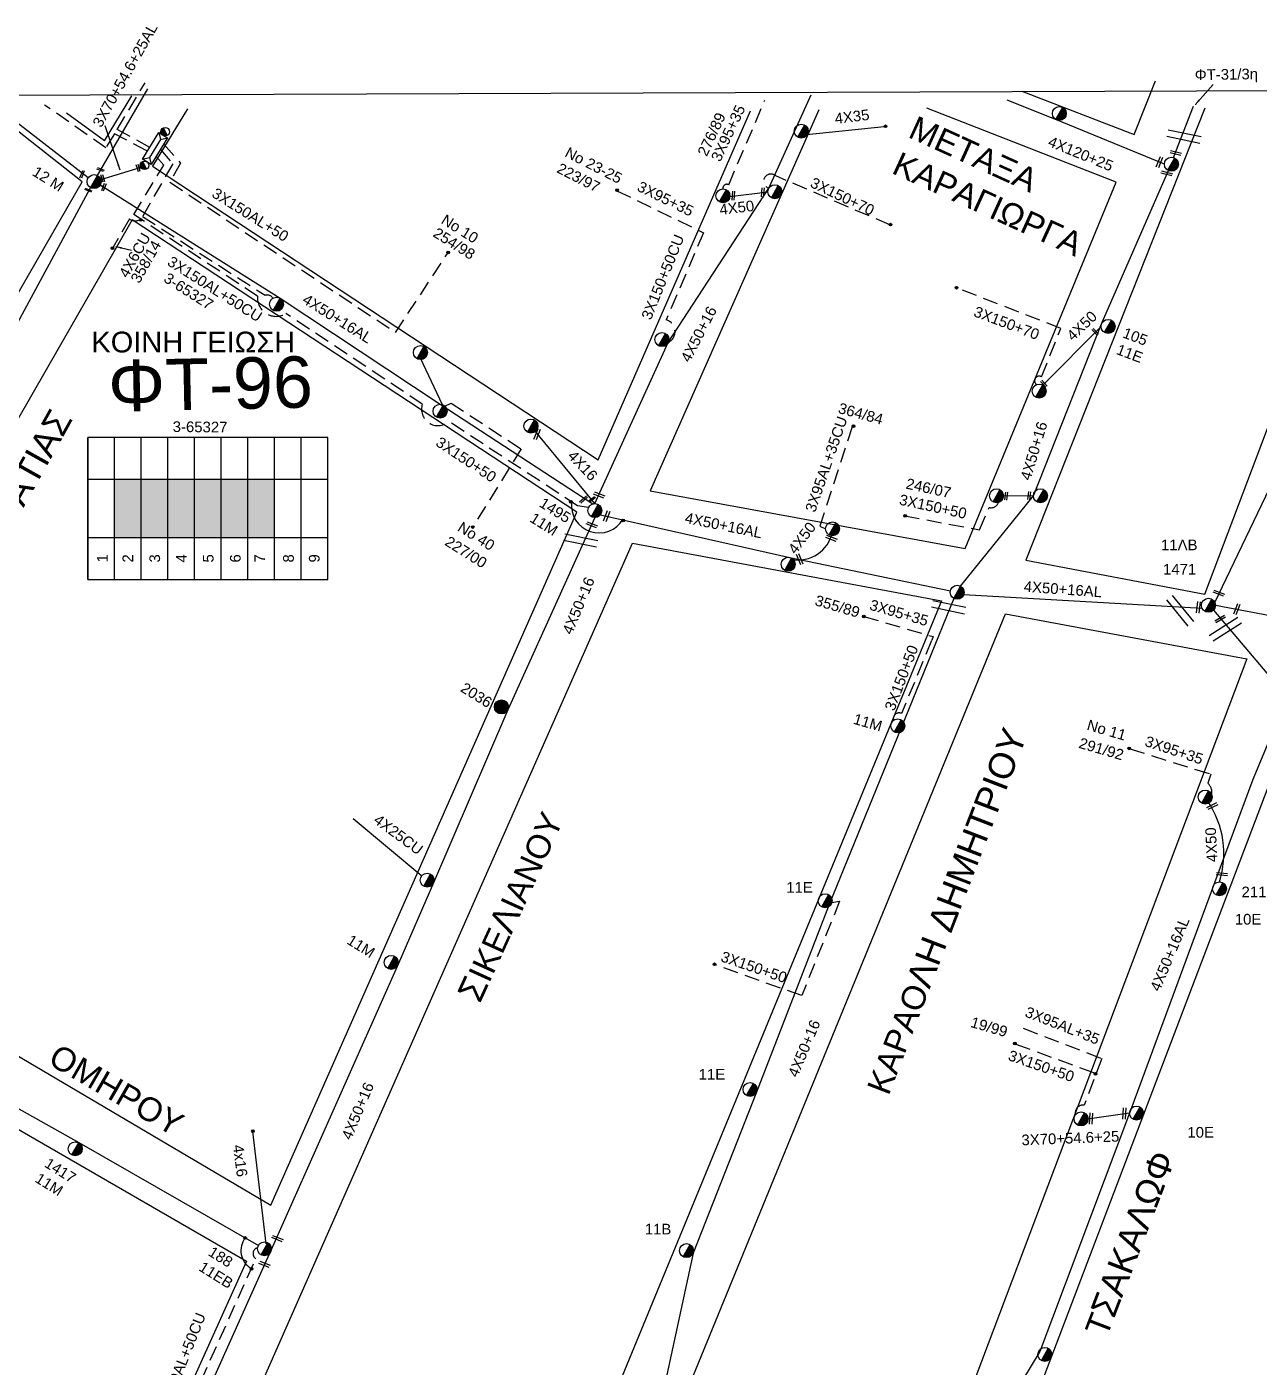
# Model space of a CAD drawing. Header units: millimetres. Extents: x 3156 to 5307, y 1191 to 2273.
# Drawn here: x 4188.8 to 4396.6, y 2029.9 to 2255.9 of the extents above; entities that cross this region are included whole.
import ezdxf
from ezdxf.enums import TextEntityAlignment as Align

# ---------------------------------------------------------------- set-up
doc = ezdxf.new("R2010")
doc.units = ezdxf.units.MM
doc.linetypes.add('DASHED', pattern=[19.05, 12.7, -6.35])
for name, color, linetype in [('Άγνωστα', 7, 'Continuous'), ('Ασφαλειοκιβώτια Χ.Τ 9 αναχωρήσεων', 7, 'Continuous'), ('Γυμνά εναέρια ΧΤ (3Φ)   4x35CU', 7, 'Continuous'), ('Γυμνά εναέρια ΧΤ (3Φ)   4x50AL', 7, 'Continuous'), ('Γυμνά εναέρια ΧΤ (3Φ)   4x50CU', 7, 'Continuous'), ('Γυμνά εναέρια ΧΤ και ΦΟΠ (3Φ)   4x50+16AL', 7, 'Continuous'), ('Εναέρια παροχή ΧΤ 4x16', 7, 'SYN_LINE'), ('Εναέρια παροχή ΧΤ 4x25', 7, 'SYN_LINE'), ('Επιγραφές - Σχήματα', 7, 'Continuous'), ('Καλώδια ΧΤ   3x150+50AL', 7, 'DASHED'), ('Καλώδια ΧΤ   3x150+50CU', 7, 'DASHED'), ('Καλώδια ΧΤ   3x150+70AL', 7, 'DASHED'), ('Καλώδια ΧΤ   3x150AL+50XLPE', 7, 'DASHED'), ('Καλώδια ΧΤ   3x95+35 CU', 7, 'DASHED'), ('Καλώδια ΧΤ   4x50AL', 7, 'DASHED'), ('Μηχανική τομή', 7, 'Continuous'), ('Στύλος Ξύλινος', 7, 'Continuous'), ('Στύλος Ξύλινος @ 1', 7, 'Continuous'), ('Στύλος ΦΜ', 7, 'Continuous'), ('Στύλος ΦΜ @ 1', 7, 'Continuous'), ('Συνδέσεις', 7, 'Continuous'), ('Συνεστραμμένα ΧΤ   3x70+54.6+25 AL', 7, 'SYN_LINE'), ('Συνεστραμμένα ΧΤ   4x120+25 AL', 7, 'SYN_LINE'), ('Τομή', 7, 'Continuous'), ('Υποσταθμός εναέριος 2 στύλων', 7, 'Continuous'), ('Υποσταθμός πόλεως', 7, 'Continuous'), ('Υπόβαθρο ΔΕΗ', 7, 'Continuous'), ('Υπόγεια καλώδια Παροχών ΧΤ   4x6', 7, 'DASHED')]:
    doc.layers.add(name, color=color, linetype=linetype)
doc.styles.add('arial', font='arial.ttf')
doc.styles.get("Standard").update_dxf_attribs({"font": 'arial.ttf'})
doc.linetypes.add('SYN_LINE', pattern='A,0.5,-0.0001,["/\\/\\/\\/",Standard,S=0.1,R=0,X=0,Y=-0.05],-0.25', length=0.7501)
doc.dimstyles.new('ISO-25', dxfattribs={"dimtxt": 2.5, "dimasz": 2.5, "dimexe": 1.25, "dimexo": 0.625, "dimtad": 1, "dimtxsty": 'Standard', "dimcen": 2.5, "dimadec": 0, "dimazin": 0, "dimtfac": 1, "dimtmove": 0, "dimatfit": 3, "dimfxl": 1, "dimarcsym": 0})

# ---------------------------------------------------------------- blocks, each defined once
blk = doc.blocks.new('ΥΠΑΡΧΩΝ ΤΣΙΜΕΝΤΕΝΙΟΣ ΣΤΥΛΟΣ')
at = {"layer": 'Στύλος ΦΜ'}
blk.add_hatch(color=7, dxfattribs=at).paths.add_polyline_path([(-1.29, -2.28, 0.574793), (2.62, 0, 0.268822), (1.3, 2.27)])
at = {"layer": 'Στύλος ΦΜ', "color": 7}
blk.add_line((-1.29, -2.28), (1.3, 2.27), dxfattribs=at)
blk.add_circle((0, 0), 2.62, dxfattribs=at)
at = {"layer": 'Στύλος ΦΜ', "flags": 4}
for tag, p in [('ΑΡΙΘΜΟΣ', (-4.68, 8.05)), ('ΤΥΠΟΣ', (-4.91, 3.03))]:
    blk.add_attdef(tag, p, '', height=4, dxfattribs=at)
blk = doc.blocks.new('ΥΠΟΣΤΑΘΜΟΣ ΕΝΑΕΡΙΟΣ ΕΠΙ 2 ΣΤΥΛΩΝ')
at = {"layer": 'Υποσταθμός εναέριος 2 στύλων', "linetype": 'Continuous'}
for points in [[(-11.97, -2.11, 0.574793), (-8.45, -0.07, 0.268822), (-9.64, 1.98)], [(9.68, -2.15, 0.574793), (13.19, -0.1, 0.268822), (12.01, 1.95)]]:
    blk.add_hatch(color=256, dxfattribs=at).paths.add_polyline_path(points)
for p, q in [((-11.97, -2.11), (-9.64, 1.98)), ((9.68, -2.15), (12.01, 1.95))]:
    blk.add_line(p, q, dxfattribs=at)
for centre in [(-10.81, -0.07), (10.84, -0.1)]:
    blk.add_circle(centre, 2.36, dxfattribs=at)
at = {"layer": 'Υποσταθμός πόλεως', "linetype": 'Continuous', "ltscale": 40}
blk.add_lwpolyline([(-8.57, 2.82), (8.57, 2.82), (8.57, -2.82), (-8.57, -2.82)], close=True, dxfattribs=at)
for points in [[(-5.75, 0), (-8.57, 2.82)], [(-8.57, -2.82), (-5.75, 0)], [(-5.75, 0), (5.75, 0)], [(5.75, 0), (8.57, 2.82)], [(8.57, -2.82), (5.75, 0)]]:
    blk.add_lwpolyline(points, dxfattribs=at)
at = {"layer": 'Υποσταθμός εναέριος 2 στύλων', "ltscale": 40, "flags": 1}
for tag, p in [('ΜΕΤΑΣΧΗΜΑΤΙΣΜΟΣ', (14.09, 2.51)), ('ΙΣΧΥΣ', (14.07, -0.28)), ('ΑΡΙΘΜΟΣ', (14.19, -3))]:
    blk.add_attdef(tag, p, '', height=1.8, dxfattribs=at)
blk = doc.blocks.new('ΥΠΑΡΧΩΝ ΞΥΛΙΝΟΣ ΣΤΥΛΟΣ')
at = {"layer": 'Στύλος Ξύλινος'}
h = blk.add_hatch(color=7, dxfattribs=at)
h.paths.add_polyline_path([(-2.62, 0, 0.270008), (-1.29, -2.28), (1.3, 2.27, 0.576266)])
h.paths.add_polyline_path([(-1.29, -2.28, 0.574793), (2.62, 0, 0.268822), (1.3, 2.27)])
at = {"layer": 'Στύλος Ξύλινος', "color": 7}
blk.add_line((-1.29, -2.28), (1.3, 2.27), dxfattribs=at)
blk.add_circle((0, 0), 2.62, dxfattribs=at)
at = {"layer": 'Στύλος Ξύλινος', "flags": 4}
for tag, p in [('ΑΡΙΘΜΟΣ', (-4.91, 8.6)), ('ΤΥΠΟΣ', (-4.85, 3.39))]:
    blk.add_attdef(tag, p, '', height=4, dxfattribs=at)
blk = doc.blocks.new('ΜΗΧΑΝΙΚΗ ΤΟΜΗ')
at = {"layer": 'Μηχανική τομή', "ltscale": 40}
for p, q in [((-1.89, 0.78), (1.89, 0.78)), ((1.89, 0), (-1.89, 0))]:
    blk.add_line(p, q, dxfattribs=at)
blk = doc.blocks.new('ΑΣΦΑΛΕΙΟΚΙΒΩΤΙΟ ΥΠΟΣΤΑΘΜΟΥ 9 ΑΝΑΧΩΡΗΣΕΩΝ')
at = {"layer": 'Ασφαλειοκιβώτια Χ.Τ 9 αναχωρήσεων', "ltscale": 40}
for p, q in [((-23.8, 40.36), (24.02, 40.36)), ((-9.72, 40.36), (-9.72, -40.64)), ((9.94, 40.36), (9.94, -40.64)), ((-23.8, 31.36), (24.02, 31.36)), ((-23.8, 22.36), (24.02, 22.36)), ((-23.8, 13.36), (24.02, 13.36)), ((-23.8, 4.36), (24.02, 4.36)), ((-23.8, -4.64), (24.02, -4.64)), ((-23.8, -13.64), (24.02, -13.64)), ((-23.8, -22.64), (24.02, -22.64)), ((-23.8, -31.64), (24.02, -31.64))]:
    blk.add_line(p, q, dxfattribs=at)
at = {"layer": 'Ασφαλειοκιβώτια Χ.Τ 9 αναχωρήσεων'}
blk.add_lwpolyline([(-23.8, -40.64), (24.02, -40.64), (24.02, 40.36), (-23.8, 40.36)], close=True, dxfattribs=at)
for s, p in [('1', (-18.12, 33.62)), ('2', (-18.12, 25.05)), ('3', (-18.12, 15.98)), ('4', (-18.12, 6.96)), ('5', (-18.12, -2.05)), ('6', (-18.12, -11.19)), ('7', (-18.12, -19.43)), ('8', (-18.12, -29.12)), ('9', (-18.12, -37.81))]:
    blk.add_text(s, height=3.6, dxfattribs=at).set_placement(p)
at = {"layer": 'Ασφαλειοκιβώτια Χ.Τ 9 αναχωρήσεων', "ltscale": 40}
for tag, height, p in [('ΟΝΟΜΑ', 5, (-0.16, 44.31)), ('ΚΕΙΜΕΝΟ 1', 2, (17.06, 35.59)), ('ΚΕΙΜΕΝΟ 2', 2, (17.06, 26.88)), ('ΚΕΙΜΕΝΟ 3', 2, (17.06, 17.69)), ('ΚΕΙΜΕΝΟ 4', 2, (17.06, 8.71)), ('ΚΕΙΜΕΝΟ 5', 2, (17.06, -0.13)), ('ΚΕΙΜΕΝΟ 6', 2, (17.06, -9.05)), ('ΚΕΙΜΕΝΟ 7', 2, (17.06, -18.13)), ('ΚΕΙΜΕΝΟ 8', 2, (17.06, -26.85)), ('ΚΕΙΜΕΝΟ 9', 2, (17.06, -35.99)), ('ΣΧ', 2, (-0.1, -42.64))]:
    blk.add_attdef(tag, text='', height=height, dxfattribs=at).set_placement(p, align=Align.MIDDLE_CENTER)
blk = doc.blocks.new('ΤΟΜΗ')
at = {"layer": 'Τομή', "ltscale": 40}
for p, q in [((-5.68, 0), (5.68, 0)), ((5.68, -2.33), (-5.68, -2.33))]:
    blk.add_line(p, q, dxfattribs=at)
blk = doc.blocks.new('_ΣΥΝΔΕΣΗ')
at = {"layer": 'Συνδέσεις', "linetype": 'SYN_LINE', "ltscale": 40}
blk.add_hatch(color=256, dxfattribs=at).paths.add_polyline_path([(0.5, -0.01, 1), (-0.5, -0.01, 1)])
at = {"layer": 'Συνδέσεις'}
blk.add_circle((0, -0.01), 0.5, dxfattribs=at)

msp = doc.modelspace()

# ---------------------------------------------------------------- hatches: boundary and pattern name
at = {"layer": 'Ασφαλειοκιβώτια Χ.Τ 9 αναχωρήσεων'}
for color, points in [(6, [(4208.09, 2179.57), (4203.59, 2179.57), (4203.59, 2169.75), (4208.09, 2169.75)]), (30, [(4212.59, 2179.57), (4208.09, 2179.57), (4208.09, 2169.75), (4212.59, 2169.75)]), (133, [(4217.09, 2179.57), (4212.59, 2179.57), (4212.59, 2169.75), (4217.09, 2169.75)]), (5, [(4221.59, 2179.57), (4217.09, 2179.57), (4217.09, 2169.75), (4221.59, 2169.75)]), (2, [(4226.09, 2179.57), (4221.59, 2179.57), (4221.59, 2169.75), (4226.09, 2169.75)]), (151, [(4230.59, 2179.57), (4226.09, 2179.57), (4226.09, 2169.75), (4230.59, 2169.75)])]:
    msp.add_hatch(color=color, dxfattribs=at).paths.add_polyline_path(points)

# ---------------------------------------------------------------- linework, layer by layer
at = {"layer": 'Άγνωστα', "color": 173}
msp.add_lwpolyline([(4382.18, 2233.81), (4385.56, 2242.48)], dxfattribs=at)
at = {"layer": 'Άγνωστα', "color": 1}
for points in [[(4389.13, 2158.8), (4412.24, 2206.96), (4425.76, 2242.34)], [(4130.15, 2106.53), (4162.68, 2087.32), (4197.6, 2067.75), (4227.87, 2050.39)]]:
    msp.add_lwpolyline(points, dxfattribs=at)
at = {"layer": 'Άγνωστα', "color": 133, "linetype": 'DASHED', "ltscale": 0.2}
msp.add_lwpolyline([(4359.09, 2195.54, -0.958294), (4359.9, 2196.87), (4363.16, 2205.01), (4345.46, 2211.91)], format="xyb", dxfattribs=at)
at = {"layer": 'Άγνωστα', "color": 2}
msp.add_lwpolyline([(4255.14, 2200.08), (4258.82, 2192.19)], dxfattribs=at)
at = {"layer": 'Άγνωστα', "color": 5}
msp.add_lwpolyline([(4284.59, 2173.12), (4269.92, 2140.7), (4257.39, 2111.52), (4251.48, 2097.91), (4229.77, 2049.13)], dxfattribs=at)
at = {"layer": 'Γυμνά εναέρια ΧΤ (3Φ)   4x35CU', "color": 2, "linetype": 'SYN_LINE', "ltscale": 12}
msp.add_line((4320.29, 2237.74), (4333.37, 2239.08), dxfattribs=at)
at = {"layer": 'Γυμνά εναέρια ΧΤ (3Φ)   4x50AL', "color": 2}
msp.add_lwpolyline([(4307.4, 2227.26), (4313.76, 2228.07)], dxfattribs=at)
at = {"layer": 'Γυμνά εναέρια ΧΤ (3Φ)   4x50AL', "color": 133}
msp.add_lwpolyline([(4360.11, 2195.47), (4369.95, 2205.35)], dxfattribs=at)
at = {"layer": 'Γυμνά εναέρια ΧΤ (3Φ)   4x50CU', "color": 5}
msp.add_lwpolyline([(4389.91, 2111.69, 0.228842), (4387.96, 2125.27, 0.251805)], format="xyb", dxfattribs=at)
at = {"layer": 'Γυμνά εναέρια ΧΤ και ΦΟΠ (3Φ)   4x50+16AL', "color": 6}
msp.add_lwpolyline([(4200.74, 2230.79), (4209.2, 2245.44)], dxfattribs=at)
at = {"layer": 'Γυμνά εναέρια ΧΤ και ΦΟΠ (3Φ)   4x50+16AL', "color": 30}
msp.add_lwpolyline([(4199.18, 2230.43), (4183.14, 2242.8)], dxfattribs=at)
at = {"layer": 'Γυμνά εναέρια ΧΤ και ΦΟΠ (3Φ)   4x50+16AL', "color": 2}
for points in [[(4284.59, 2175.48), (4296.98, 2202.64), (4313.91, 2228.65), (4321.06, 2244.38)], [(4345.12, 2159.48), (4336.24, 2137.65), (4324.09, 2107.85), (4311.84, 2076.22), (4301.16, 2049.11), (4294.46, 2018.15)]]:
    msp.add_lwpolyline(points, dxfattribs=at)
at = {"layer": 'Γυμνά εναέρια ΧΤ και ΦΟΠ (3Φ)   4x50+16AL', "color": 133}
for points in [[(4346.27, 2161.54), (4358.53, 2176.8), (4370.04, 2205.79), (4381.33, 2231.62)], [(4346.8, 2160.16), (4386.97, 2157.86)]]:
    msp.add_lwpolyline(points, dxfattribs=at)
at = {"layer": 'Γυμνά εναέρια ΧΤ και ΦΟΠ (3Φ)   4x50+16AL', "color": 5}
msp.add_lwpolyline([(4130.22, 2108.22), (4137.39, 2118.8), (4145.2, 2132.32), (4159.91, 2158.64), (4171.85, 2179.49), (4186.49, 2204.55), (4199.57, 2228.75)], dxfattribs=at)
at = {"layer": 'Γυμνά εναέρια ΧΤ και ΦΟΠ (3Φ)   4x50+16AL', "color": 2, "ltscale": 40}
msp.add_lwpolyline([(4201.19, 2229.21), (4231.55, 2210.09), (4258.49, 2192.24), (4284.27, 2175.43)], dxfattribs=at)
at = {"layer": 'Γυμνά εναέρια ΧΤ και ΦΟΠ (3Φ)   4x50+16AL', "color": 133, "ltscale": 40}
msp.add_lwpolyline([(4285.54, 2173.6), (4317.49, 2166.39), (4344.54, 2160.79)], dxfattribs=at)
at = {"layer": 'Γυμνά εναέρια ΧΤ και ΦΟΠ (3Φ)   4x50+16AL', "color": 5, "ltscale": 40}
msp.add_lwpolyline([(4388.9, 2157.51), (4401.33, 2142.81), (4395.55, 2128.93), (4388.89, 2111.07), (4374.75, 2072.7), (4359.64, 2032.48), (4339, 1998.36)], dxfattribs=at)
at = {"layer": 'Εναέρια παροχή ΧΤ 4x16', "ltscale": 20}
msp.add_line((4229.15, 2050.64), (4226.91, 2069.59), dxfattribs=at)
at = {"layer": 'Εναέρια παροχή ΧΤ 4x25', "color": 2, "linetype": 'Continuous', "ltscale": 20}
msp.add_lwpolyline([(4284.59, 2175.48), (4274.57, 2187.65)], dxfattribs=at)
at = {"layer": 'Εναέρια παροχή ΧΤ 4x25', "color": 5, "ltscale": 12}
msp.add_lwpolyline([(4243.86, 2122.37), (4255.41, 2112.73)], dxfattribs=at)
at = {"layer": 'Καλώδια ΧΤ   3x150+50AL', "color": 2, "ltscale": 0.2}
msp.add_lwpolyline([(4259.31, 2191.91), (4260.34, 2192.44), (4272.18, 2184.69), (4264.02, 2171.58)], dxfattribs=at)
at = {"layer": 'Καλώδια ΧΤ   3x150+50AL', "color": 133, "linetype": 'DASHED', "ltscale": 0.2}
msp.add_lwpolyline([(4336.8, 2173.43), (4349.47, 2171.05), (4351.07, 2174.82, 0.385392), (4352.63, 2175.66, 0.091164)], format="xyb", dxfattribs=at)
at = {"layer": 'Καλώδια ΧΤ   3x150+50AL', "color": 2, "linetype": 'DASHED', "ltscale": 0.2}
msp.add_lwpolyline([(4324.57, 2108.23), (4325.86, 2108.46), (4319.49, 2092.51), (4304.79, 2097.72)], dxfattribs=at)
at = {"layer": 'Καλώδια ΧΤ   3x150+50CU', "linetype": 'Continuous', "ltscale": 0.2}
for q in [(4206.52, 2244.25), (4195.5, 2241.3)]:
    msp.add_line((4201.93, 2236.65), q, dxfattribs=at)
at = {"layer": 'Καλώδια ΧΤ   3x150+50CU', "color": 6, "ltscale": 0.2}
msp.add_lwpolyline([(4209.57, 2235.55), (4204.04, 2238.54), (4208.74, 2246.44)], dxfattribs=at)
at = {"layer": 'Καλώδια ΧΤ   3x150+50CU', "color": 30, "ltscale": 0.2}
msp.add_lwpolyline([(4209.02, 2234.95), (4203.6, 2237.82), (4202.11, 2235.44), (4191.82, 2242.68)], dxfattribs=at)
at = {"layer": 'Καλώδια ΧΤ   3x150+50CU', "color": 151, "ltscale": 0.2}
msp.add_lwpolyline([(4211.93, 2236.1), (4214.74, 2232.9), (4212.93, 2229.66), (4250.99, 2204.33), (4259.86, 2217.83)], dxfattribs=at)
at = {"layer": 'Καλώδια ΧΤ   3x150+50CU', "color": 2, "ltscale": 0.2}
msp.add_lwpolyline([(4302.92, 2221.16), (4296.63, 2206.47, -0.678174), (4296.98, 2202.64)], format="xyb", dxfattribs=at)
msp.add_lwpolyline([(4341.37, 2152.38), (4336.3, 2140.08)], dxfattribs=at)
at = {"layer": 'Καλώδια ΧΤ   3x150+50CU', "color": 5, "ltscale": 0.2}
msp.add_lwpolyline([(4355.57, 2084.33), (4369.08, 2079.39)], dxfattribs=at)
msp.add_lwpolyline([(4370.06, 2081.91), (4367.09, 2074.04, 0.530516), (4365.64, 2072.44)], format="xyb", dxfattribs=at)
at = {"layer": 'Καλώδια ΧΤ   3x150+50CU', "linetype": 'Continuous', "ltscale": 0.2}
for centre, radius, start, end in [((4285.29, 2175.2), 4.66, 173.0695, 330.0797), ((4228.45, 2049.55), 3.54, 143.634, 238.4066)]:
    msp.add_arc(centre, radius, start, end, dxfattribs=at)
at = {"layer": 'Καλώδια ΧΤ   3x150+50CU', "ltscale": 0.2}
msp.add_arc((4335.88, 2139.22), 0.96, 64.2237, 197.0803, dxfattribs=at)
at = {"layer": 'Καλώδια ΧΤ   3x150+70AL', "color": 2, "linetype": 'DASHED', "ltscale": 0.2}
msp.add_lwpolyline([(4334.34, 2222.48), (4315.11, 2230.72, 1.249862), (4313.91, 2228.65, 2.13942)], format="xyb", dxfattribs=at)
at = {"layer": 'Καλώδια ΧΤ   3x150AL+50XLPE', "color": 133, "ltscale": 0.2}
msp.add_lwpolyline([(4283.53, 2174.82), (4281.68, 2175.12), (4259.95, 2189.32, -0.765083), (4255.5, 2192.27), (4232.5, 2207.53, -0.617957), (4227.72, 2210.45), (4206.85, 2224.21), (4211.89, 2232.54), (4210.64, 2233.99)], format="xyb", dxfattribs=at)
at = {"layer": 'Καλώδια ΧΤ   3x150AL+50XLPE', "color": 2, "ltscale": 0.2}
msp.add_lwpolyline([(4211.33, 2235.17), (4213.41, 2232.77), (4208.31, 2223.89), (4229.02, 2210.61, -0.344173), (4230.3, 2210.09, -1151.855064)], format="xyb", dxfattribs=at)
at = {"layer": 'Καλώδια ΧΤ   3x150AL+50XLPE', "color": 1, "ltscale": 0.2}
msp.add_lwpolyline([(4196.01, 1987.8, -0.480563), (4202.93, 1992.95), (4211, 2011.8, -0.656026), (4213.52, 2017.13), (4227.42, 2048.15, -0.656766), (4227.73, 2050, 5.95484)], format="xyb", dxfattribs=at)
at = {"layer": 'Καλώδια ΧΤ   3x95+35 CU', "color": 2, "linetype": 'DASHED', "ltscale": 0.2}
msp.add_lwpolyline([(4306.19, 2228.55, -0.617964), (4307.16, 2229.24), (4313.27, 2243.53)], format="xyb", dxfattribs=at)
msp.add_lwpolyline([(4288.32, 2228.23), (4302.92, 2221.16)], dxfattribs=at)
at = {"layer": 'Καλώδια ΧΤ   3x95+35 CU', "color": 133, "ltscale": 0.2}
msp.add_lwpolyline([(4327.96, 2188.42), (4322.5, 2171.67), (4323.48, 2171.22)], dxfattribs=at)
at = {"layer": 'Καλώδια ΧΤ   3x95+35 CU', "color": 2, "ltscale": 0.2}
msp.add_lwpolyline([(4329.94, 2156.46), (4341.64, 2153.04), (4341.4, 2152.45)], dxfattribs=at)
at = {"layer": 'Καλώδια ΧΤ   3x95+35 CU', "color": 5, "linetype": 'DASHED', "ltscale": 0.2}
msp.add_lwpolyline([(4374.82, 2134.13), (4388.44, 2129.85), (4387.97, 2128.32, -0.246589), (4388.62, 2126.37, 1.977908)], format="xyb", dxfattribs=at)
at = {"layer": 'Καλώδια ΧΤ   3x95+35 CU', "color": 5, "ltscale": 0.2}
msp.add_lwpolyline([(4356.84, 2087), (4370.06, 2081.91)], dxfattribs=at)
at = {"layer": 'Καλώδια ΧΤ   4x50AL', "color": 133, "linetype": 'Continuous', "ltscale": 0.2}
msp.add_arc((4318.84, 2171.9), 5.94, 259.5429, 347.9699, dxfattribs=at)
at = {"layer": 'Συνεστραμμένα ΧΤ   3x70+54.6+25 AL', "color": 5, "ltscale": 9}
msp.add_lwpolyline([(4201.28, 2230.11), (4207.94, 2232.17)], dxfattribs=at)
at = {"layer": 'Συνεστραμμένα ΧΤ   3x70+54.6+25 AL', "color": 133, "ltscale": 5}
msp.add_lwpolyline([(4358.53, 2176.8), (4353.29, 2176.73)], dxfattribs=at)
at = {"layer": 'Συνεστραμμένα ΧΤ   3x70+54.6+25 AL', "color": 6, "ltscale": 20}
msp.add_lwpolyline([(4389.23, 2158.33), (4438.01, 2149.13), (4461.96, 2148.91), (4529.33, 2145.16), (4554.74, 2146.03), (4577.63, 2146.03)], dxfattribs=at)
at = {"layer": 'Συνεστραμμένα ΧΤ   3x70+54.6+25 AL', "color": 5, "ltscale": 8}
msp.add_lwpolyline([(4374.75, 2072.7), (4367.64, 2071.7)], dxfattribs=at)
at = {"layer": 'Συνεστραμμένα ΧΤ   3x70+54.6+25 AL', "color": 5, "ltscale": 20}
msp.add_lwpolyline([(4229.73, 2049.06), (4229.67, 2048.93), (4213.92, 2013.79), (4203.32, 1988.83), (4201.38, 1987.6)], dxfattribs=at)
at = {"layer": 'Συνεστραμμένα ΧΤ   4x120+25 AL', "color": 133, "ltscale": 15}
msp.add_lwpolyline([(4380.63, 2232.7), (4362.46, 2240.17), (4354.13, 2243.53)], dxfattribs=at)
at = {"layer": 'Υπόβαθρο ΔΕΗ', "linetype": 'Continuous', "ltscale": 0.2}
msp.add_line((5162.12, 2247.76), (3234.44, 2240.91), dxfattribs=at)
at = {"layer": 'Υπόβαθρο ΔΕΗ'}
for points in [[(4356.59, 2245.02), (4375.53, 2237.71), (4379.14, 2246.74)], [(4322.37, 2241.9), (4293.94, 2177.64), (4347.05, 2167.92), (4372.49, 2229.69), (4340.57, 2242.15)], [(4387.45, 2242.15), (4357.28, 2165.93), (4387.45, 2160.2), (4418.62, 2242.64)], [(4121.2, 2095.99), (4198.14, 2229.75), (4183.49, 2241.27)], [(4215.91, 2242.05), (4209.98, 2232.4), (4285.13, 2182.83), (4310.86, 2241.73)], [(4206.59, 2223.32), (4141.26, 2109.51), (4229.95, 2057.16), (4281.58, 2174.06), (4206.59, 2223.32)], [(4290.95, 2168.79), (4343.07, 2159.07), (4275.91, 1996.13), (4211.8, 1989.5)], [(4211.8, 1989.5), (4290.95, 2168.79)], [(4337.62, 1998.68), (4288.44, 1997.39), (4353.85, 2156.9), (4394.51, 2149.32), (4337.62, 1998.68)], [(4405.62, 2003.46), (4349.24, 1999.07), (4406.15, 2148.79), (4452.68, 2146.37), (4405.62, 2003.46)], [(4170.64, 2079.59), (4225.88, 2047.76), (4199.1, 1988.4), (4121.16, 1973.38), (4170.64, 2079.59)]]:
    msp.add_lwpolyline(points, dxfattribs=at)
at = {"layer": 'Υπόγεια καλώδια Παροχών ΧΤ   4x6', "color": 133, "linetype": 'DASHED', "ltscale": 0.2}
msp.add_lwpolyline([(4208.01, 2223.45, -0.311595), (4206.11, 2223.47), (4203.37, 2218.7)], format="xyb", dxfattribs=at)

# ---------------------------------------------------------------- block references
at = {"layer": 'Ασφαλειοκιβώτια Χ.Τ 9 αναχωρήσεων', "xscale": 0.5, "yscale": 0.5, "zscale": 0.5, "rotation": 90}
msp.add_blockref('ΑΣΦΑΛΕΙΟΚΙΒΩΤΙΟ ΥΠΟΣΤΑΘΜΟΥ 9 ΑΝΑΧΩΡΗΣΕΩΝ', (4219.27, 2174.6), dxfattribs=at)
at = {"layer": 'Μηχανική τομή'}
for p, xscale, yscale, zscale, rotation in [((4379.61, 2233.12), 0.4999999999993012, 0.4999999999993012, 0.4999999999993012, 248.6988699868984), ((4382.59, 2234.79), 0.4999999999993012, 0.4999999999993012, 0.4999999999993012, 165.8277159644178), ((4198.01, 2231.05), 0.3513726335796601, 0.3513726335796601, 0.3513726335796601, 248.6988699868984), ((4201.18, 2231.68), 0.3176591858189091, 0.3176591858189091, 0.3176591858189091, 338.6988699868984), ((4201.49, 2230.3), 0.3355491043557784, 0.3355491043557784, 0.3355491043557784, 286.7303856552496), ((4207.45, 2232.03), 0.3247714496670578, 0.3247714496670578, 0.3247714496670578, 286.7303856552496), ((4381.05, 2231.33), 0.4999999999993012, 0.4999999999993012, 0.4999999999993012, 165.8277159644178), ((4199.13, 2228.23), 0.3176591858189091, 0.3176591858189091, 0.3176591858189091, 338.6988699868984), ((4201.69, 2228.88), 0.3513726335796601, 0.3513726335796601, 0.3513726335796601, 248.6988699868984), ((4312.74, 2227.96), 0.4060185154605881, 0.4060185154605881, 0.4060185154605881, 265.5398897834223), ((4307.78, 2227.41), 0.4060185154605881, 0.4060185154605881, 0.4060185154605881, 265.5398897834223), ((4369.08, 2204.51), 0.3555972890841326, 0.3555972890841326, 0.3555972890841326, 133.4793007282643), ((4360.4, 2195.79), 0.3555972890841326, 0.3555972890841326, 0.3555972890841326, 133.4793007282643), ((4274.67, 2187.23), 0.4999999999993012, 0.4999999999993012, 0.4999999999993012, 248.6988699868984), ((4282.58, 2176.29), 0.4060185154605881, 0.4060185154605881, 0.4060185154605881, 220.5559809456236), ((4284.09, 2176.33), 0.300411825906918, 0.300411825906918, 0.300411825906918, 216.707828666172), ((4285.25, 2176.74), 0.4999999999993012, 0.4999999999993012, 0.4999999999993012, 338.6988699868984), ((4354.07, 2176.72), 0.3555972890841326, 0.3555972890841326, 0.3555972890841326, 82.4859272513713), ((4357.97, 2176.79), 0.3555972890841326, 0.3555972890841326, 0.3555972890841326, 82.4859272513713), ((4286.4, 2173.43), 0.4999999999993012, 0.4999999999993012, 0.4999999999993012, 248.6988699868984), ((4284.01, 2171.72), 0.4999999999993012, 0.4999999999993012, 0.4999999999993012, 338.6988699868984), ((4324.4, 2169.44), 0.4999999999993012, 0.4999999999993012, 0.4999999999993012, 338.6988699868984), ((4318.95, 2166.03), 0.4999999999993012, 0.4999999999993012, 0.4999999999993012, 292.0783393828453), ((4389.87, 2160.55), 0.4999999999993012, 0.4999999999993012, 0.4999999999993012, 158.6988699868983), ((4386.55, 2157.96), 0.4999999999992487, 0.4999999999992487, 0.4999999999992487, 82.4859272513713), ((4393.02, 2157.61), 0.4999999999993012, 0.4999999999993012, 0.4999999999993012, 68.69886998689834), ((4390.13, 2155.85), 0.4999999999993593, 0.4999999999993593, 0.4999999999993593, 29.6964845679966), ((4388.79, 2124.3), 0.4999999999993129, 0.4999999999993129, 0.4999999999993129, 25.55651592672414), ((4390.3, 2112.79), 0.499999999999313, 0.499999999999313, 0.499999999999313, 354.9914573215133), ((4368.45, 2071.76), 0.4999999999993129, 0.4999999999993129, 0.4999999999993129, 86.93251692629309), ((4374.06, 2072.62), 0.4999999999993129, 0.4999999999993129, 0.4999999999993129, 86.93251692629309), ((4231, 2051.36), 0.4999999999993012, 0.4999999999993012, 0.4999999999993012, 338.6988699868984), ((4228.82, 2047.02), 0.4999999999993012, 0.4999999999993012, 0.4999999999993012, 338.6988699868984)]:
    msp.add_blockref('ΜΗΧΑΝΙΚΗ ΤΟΜΗ', p, dxfattribs=dict(at, xscale=xscale, yscale=yscale, zscale=zscale, rotation=rotation))
at = {"layer": 'Στύλος Ξύλινος @ 1', "ltscale": 40, "xscale": 0.4499999999998181, "yscale": 0.4499999999998181, "zscale": 0.4499999999998181}
msp.add_blockref('ΥΠΑΡΧΩΝ ΞΥΛΙΝΟΣ ΣΤΥΛΟΣ', (4268.84, 2141.19), dxfattribs=at)
at = {"layer": 'Στύλος ΦΜ @ 1', "ltscale": 40, "xscale": 0.4499999999998181, "yscale": 0.4499999999998181, "zscale": 0.4499999999998181}
for p in [(4362.91, 2241.26), (4319.4, 2238.28), (4381.8, 2232.7), (4200.15, 2229.77), (4314.93, 2228.07), (4306.19, 2227.38), (4230.92, 2209.09), (4371.13, 2205.35), (4295.91, 2203.13), (4255.18, 2200.94), (4359.52, 2194.45), (4258.49, 2191.06), (4273.82, 2188.56), (4352.32, 2176.8), (4359.71, 2176.8), (4284.59, 2174.3), (4324.66, 2171.22), (4317.18, 2165.24), (4345.68, 2160.52), (4335.67, 2137.99), (4387.5, 2126), (4256.31, 2111.98), (4250.25, 2098.12), (4366.57, 2071.72), (4196.98, 2066.67), (4228.89, 2049.81), (4360.47, 2032.01)]:
    msp.add_blockref('ΥΠΑΡΧΩΝ ΤΣΙΜΕΝΤΕΝΙΟΣ ΣΤΥΛΟΣ', p, dxfattribs=at)
at = {"layer": 'Στύλος ΦΜ @ 1', "ltscale": 40}
ref = msp.add_blockref('ΥΠΑΡΧΩΝ ΤΣΙΜΕΝΤΕΝΙΟΣ ΣΤΥΛΟΣ', (4388.05, 2158.33), dxfattribs=dict(at, xscale=0.4499999999998181, yscale=0.4499999999998181, zscale=0.4499999999998181))
ref.add_attrib('ΤΥΠΟΣ', '11ΛB', (4380.06, 2167.61), dxfattribs={"layer": '', "height": 1.8, "flags": 4})
ref.add_attrib('ΑΡΙΘΜΟΣ', '1471', (4380.4, 2163.51), dxfattribs={"layer": '', "height": 1.8, "flags": 4})
ref = msp.add_blockref('ΥΠΑΡΧΩΝ ΤΣΙΜΕΝΤΕΝΙΟΣ ΣΤΥΛΟΣ', (4323.43, 2108.51), dxfattribs=dict(at, xscale=0.4499999999998181, yscale=0.4499999999998181, zscale=0.4499999999998181))
ref.add_attrib('ΤΥΠΟΣ', '11E', (4316.87, 2109.87), dxfattribs={"layer": '', "height": 1.8, "flags": 4})
ref = msp.add_blockref('ΥΠΑΡΧΩΝ ΤΣΙΜΕΝΤΕΝΙΟΣ ΣΤΥΛΟΣ', (4389.91, 2110.51), dxfattribs=dict(at, xscale=0.4499999999998181, yscale=0.4499999999998181, zscale=0.4499999999998181))
ref.add_attrib('ΤΥΠΟΣ', '211', (4393.63, 2109.09), dxfattribs={"layer": '', "height": 1.8, "flags": 4})
ref.add_attrib('ΑΡΙΘΜΟΣ', '10E', (4392.5, 2104.49), dxfattribs={"layer": '', "height": 1.8, "flags": 4})
ref = msp.add_blockref('ΥΠΑΡΧΩΝ ΤΣΙΜΕΝΤΕΝΙΟΣ ΣΤΥΛΟΣ', (4310.76, 2076.69), dxfattribs=dict(at, xscale=0.4499999999998181, yscale=0.4499999999998181, zscale=0.4499999999998181))
ref.add_attrib('ΤΥΠΟΣ', '11E', (4302.1, 2078.35), dxfattribs={"layer": '', "height": 1.8, "flags": 4})
ref = msp.add_blockref('ΥΠΑΡΧΩΝ ΤΣΙΜΕΝΤΕΝΙΟΣ ΣΤΥΛΟΣ', (4375.93, 2072.7), dxfattribs=dict(at, xscale=0.4499999999998181, yscale=0.4499999999998181, zscale=0.4499999999998181))
ref.add_attrib('ΤΥΠΟΣ', '10E', (4384.5, 2068.56), dxfattribs={"layer": '', "height": 1.8, "flags": 4})
ref = msp.add_blockref('ΥΠΑΡΧΩΝ ΤΣΙΜΕΝΤΕΝΙΟΣ ΣΤΥΛΟΣ', (4300.05, 2049.51), dxfattribs=dict(at, xscale=0.4499999999998181, yscale=0.4499999999998181, zscale=0.4499999999998181))
ref.add_attrib('ΤΥΠΟΣ', '11B', (4293.01, 2052.24), dxfattribs={"layer": '', "height": 1.8, "flags": 4})
at = {"layer": 'Συνδέσεις', "xscale": 0.4499999999998181, "yscale": 0.4499999999998181, "zscale": 0.4499999999998181}
for p in [(4333.59, 2239.1), (4288.33, 2228.32), (4208.03, 2223.31), (4334.45, 2222.52), (4203.24, 2218.56), (4259.85, 2217.84), (4345.57, 2211.89), (4328.2, 2188.54), (4280.54, 2175.77), (4289.37, 2172.65), (4336.91, 2173.42), (4263.99, 2171.53), (4329.92, 2156.43), (4374.69, 2134.21), (4304.76, 2097.8), (4355.39, 2084.46), (4369, 2079.34), (4226.94, 2069.67), (4225.62, 2051.65), (4226.72, 2046.43)]:
    msp.add_blockref('_ΣΥΝΔΕΣΗ', p, dxfattribs=at)
at = {"layer": 'Τομή'}
for p, xscale, yscale, zscale, rotation in [((4384.05, 2237.94), 0.4999999999997335, 0.4999999999997335, 0.4999999999997335, 348.2798503729088), ((4282.31, 2169.83), 0.4999999999997335, 0.4999999999997335, 0.4999999999997335, 348.2798503729088), ((4344.37, 2158.57), 0.4999999999997335, 0.4999999999997335, 0.4999999999997335, 348.2798503729088), ((4383.71, 2157.77), 0.4999999999998582, 0.4999999999998582, 0.4999999999998582, 309.3036566343027), ((4390.59, 2154.79), 0.5000000000000331, 0.5000000000000331, 0.5000000000000331, 32.60991479489307)]:
    msp.add_blockref('ΤΟΜΗ', p, dxfattribs=dict(at, xscale=xscale, yscale=yscale, zscale=zscale, rotation=rotation))
at = {"layer": 'Υποσταθμός εναέριος 2 στύλων', "xscale": 0.307099469601689, "yscale": 0.307099469601689, "zscale": 0.307099469601689, "rotation": 238.7234256131491}
msp.add_blockref('ΥΠΟΣΤΑΘΜΟΣ ΕΝΑΕΡΙΟΣ ΕΠΙ 2 ΣΤΥΛΩΝ', (4210.42, 2235.34), dxfattribs=at)

# ---------------------------------------------------------------- texts
at = {"ltscale": 40, "insert": (4357.62, 2090.72), "char_height": 1.8, "width": 43.5158, "attachment_point": 1, "rotation": 338.5288, "style": 'arial'}
msp.add_mtext('3X95AL+35', dxfattribs=at)
at = {"layer": 'Άγνωστα', "ltscale": 40, "char_height": 1.8, "width": 43.5158, "attachment_point": 1, "style": 'arial'}
for s, insert, rotation in [('3X95+35', (4304.1, 2233.74), 64.8721), ('276/89', (4301.82, 2234.65), 64.8721), ('4X35', (4324.93, 2241.29), 6.7767), ('3X95+35', (4292.36, 2229.93), 333.8299), ('3X150+70', (4321.52, 2230.57), 334.5486), ('4X50', (4305.5, 2225.94), 6.7767), ('4X50+16', (4298.96, 2199.97), 62.5361), ('3X150+70', (4348.95, 2208.81), 339.3097), ('4X50', (4363.95, 2204.07), 43.7647), ('105\\P11E', (4374.07, 2205.23), 339.3097), ('3X95AL+35CU', (4320.01, 2174.46), 70.9114), ('4X50+16', (4356.29, 2179.78), 73.2188), ('3X150+50', (4258.6, 2186.86), 326.2919), ('246/07', (4337.3, 2179.79), 347.7649), ('3X150+50', (4336.17, 2177.09), 347.7649), ('4X50+16', (4279.03, 2153.95), 67.2326), ('355/89', (4322.06, 2160.1), 343.7809), ('3X95+35', (4331.27, 2159.35), 343.7809), ('3X150+50', (4333.39, 2141.02), 69.2009), ('11M', (4328.53, 2140.12), 343.7809), ('Νο 11', (4367.92, 2139.1), 343.7809), ('291/92', (4366.56, 2136.05), 343.7809), ('3X95+35', (4377.74, 2136.36), 341.661), ('4X50', (4387.78, 2114.97), 92.7519), ('3X150+50', (4306.26, 2100.05), 341.055), ('19/99', (4348.31, 2088.98), 343.7809), ('4X50+16', (4317.08, 2079.29), 67.2326), ('3X150+50', (4354.72, 2083.38), 340.9376), ('4X50+16', (4241.81, 2068.74), 67.2326), ('3X70+54.6+25', (4356.49, 2069.06), 2.2703)]:
    msp.add_mtext(s, dxfattribs=dict(at, insert=insert, rotation=rotation))
at = {"layer": 'Άγνωστα', "char_height": 1.8, "width": 43.5158, "attachment_point": 1, "style": 'arial'}
for s, insert, rotation in [('No 23-25\\P223/97', (4280.2, 2235.68), 332.9127), ('4X120+25', (4361.52, 2237.49), 337.841), ('12 M', (4190.53, 2232.47), 327.8731), ('3X150AL+50', (4220.8, 2228.84), 327.8731), ('No 10', (4259.47, 2224.36), 327.8731), ('254/98', (4258.11, 2222.14), 327.8731), ('1495\\P11M', (4276.01, 2176.61), 327.8731), ('No 40', (4262.24, 2172.53), 327.8731), ('227/00', (4260.09, 2170.11), 327.8731), ('4X25CU', (4248.19, 2123.23), 323.4647)]:
    msp.add_mtext(s, dxfattribs=dict(at, insert=insert, rotation=rotation))
at = {"layer": 'Γυμνά εναέρια ΧΤ και ΦΟΠ (3Φ)   4x50+16AL', "ltscale": 40, "char_height": 1.8, "width": 43.5158, "attachment_point": 1, "style": 'arial'}
for s, insert, rotation in [('ΦΤ-31/3η', (4385.73, 2248.69), 0.7738), ('4X50+16AL', (4236.07, 2210.95), 327.8731), ('364/84', (4325.95, 2192.52), 344.8055), ('4X50+16AL', (4300.01, 2174.01), 348.4948), ('4X50', (4317.01, 2167.88), 52.9224), ('4X50+16AL', (4356.99, 2162.42), 355.8432), ('2036', (4262.73, 2145.44), 327.9831), ('4X50+16AL', (4378.14, 2093.77), 67.2326), ('11Μ', (4243.57, 2102.9), 327.9831), ('4x16', (4225.33, 2067.49), 277.5596), ('1417\\P11M', (4192.58, 2065.28), 327.9831), ('188\\P11EB', (4220.19, 2050.34), 327.9831)]:
    msp.add_mtext(s, dxfattribs=dict(at, insert=insert, rotation=rotation))
at = {"layer": 'Εναέρια παροχή ΧΤ 4x25', "ltscale": 20, "insert": (4281.18, 2184.64), "char_height": 1.8, "width": 43.5158, "attachment_point": 1, "rotation": 313.466, "style": 'arial'}
msp.add_mtext('4X16', dxfattribs=at)
at = {"layer": 'Επιγραφές - Σχήματα', "color": 190, "insert": (4199.7, 2204.47), "char_height": 3.5, "width": 35.1311, "attachment_point": 1}
msp.add_mtext('KOINH ΓΕΙΩΣΗ', dxfattribs=at)
at = {"layer": 'Καλώδια ΧΤ   3x150+50CU', "ltscale": 0.2, "insert": (4292.37, 2206.99), "char_height": 1.8, "width": 43.5158, "attachment_point": 1, "rotation": 68.0125, "style": 'arial'}
msp.add_mtext('3X150+50CU', dxfattribs=at)
at = {"layer": 'Καλώδια ΧΤ   3x150AL+50XLPE', "ltscale": 0.2, "char_height": 1.8, "width": 43.5158, "attachment_point": 1, "style": 'arial'}
for s, insert, rotation in [('3X150AL+50CU', (4213.31, 2217.32), 327.5365), ('3-65327', (4212.7, 2214.53), 327.5365), ('3-65327', (4213.42, 2189.36), 359.3882), ('3X150AL+50CU', (4210.64, 2022.28), 68.4012)]:
    msp.add_mtext(s, dxfattribs=dict(at, insert=insert, rotation=rotation))
at = {"layer": 'Συνεστραμμένα ΧΤ   3x70+54.6+25 AL', "ltscale": 20, "char_height": 1.8, "width": 43.5158, "attachment_point": 1, "rotation": 60.6755, "style": 'arial'}
for s, insert in [('3X70+54.6+25AL', (4199.79, 2239.64)), ('4X6CU', (4204.23, 2214.27)), ('358/14', (4206.21, 2213.36))]:
    msp.add_mtext(s, dxfattribs=dict(at, insert=insert))
at = {"layer": 'Υπόβαθρο ΔΕΗ', "width": 92.0926, "attachment_point": 1, "style": 'arial'}
for s, insert, char_height, rotation in [('METAΞA  \\PΚΑΡΑΓΙΩΡΓΑ', (4338.87, 2240.98), 4, 335.5078), ('{\\H1.083x; ΦT-96}', (4199.05, 2199.59), 8, 1.1615), ('{\\H1.083x;ΔHMOKPATIAΣ}', (4171.68, 2153.94), 4, 60.8246), ('KAPAO{\\H1.083x;ΛΗ ΔΗΜΗΤΡΙΟΥ}', (4330.07, 2077.06), 4, 68.9741), ('{\\H1.083x;Σ}IKE{\\H1.083x;Λ}IANOY', (4261.27, 2092.88), 4, 65.5078), ('OMHPOY', (4194.18, 2084.55), 4, 329.9447), ('T{\\H1.083x;ΣAKAΛΩΦ}', (4366.85, 2036.3), 4, 69.0094)]:
    msp.add_mtext(s, dxfattribs=dict(at, insert=insert, char_height=char_height, rotation=rotation))

# ---------------------------------------------------------------- leaders
at = {"layer": 'Επιγραφές - Σχήματα', "ltscale": 40}
for points in [[(4385.81, 2242.73), (4388.83, 2246.13)], [(4204.54, 2231.69), (4202, 2239.2)], [(4203.8, 2218.81), (4206.47, 2218.22)]]:
    msp.add_leader(points, dimstyle='ISO-25', override={"dimasz": 1, "dimtad": 0}, dxfattribs=at)

doc.saveas('drawing.dxf')
